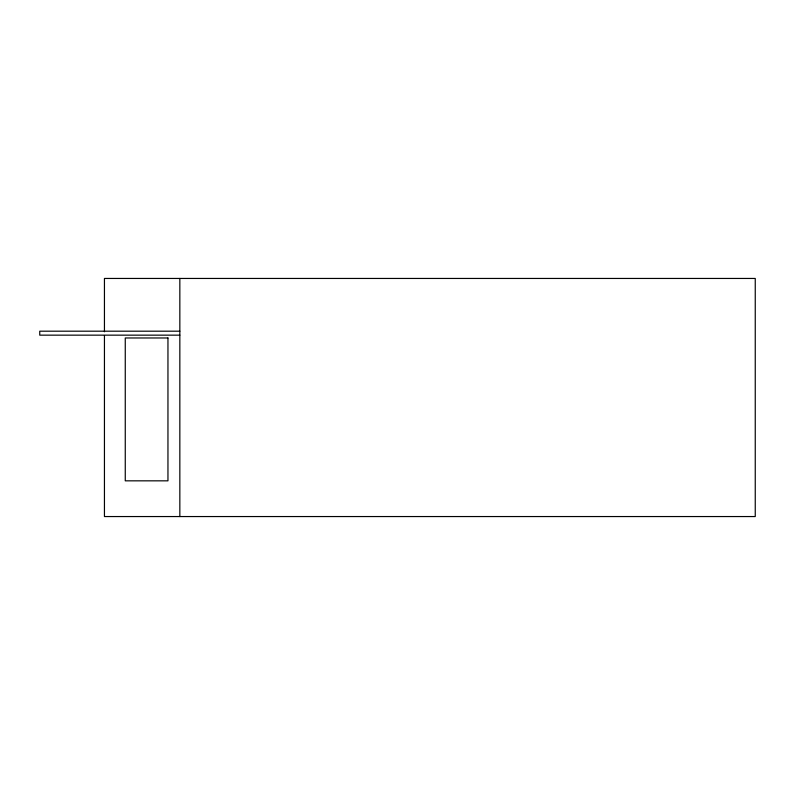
<?xml version="1.0" encoding="UTF-8"?>
<svg xmlns="http://www.w3.org/2000/svg" width="795" height="795" viewBox="0 0 795 795"><rect width="100%" height="100%" fill="white"/><g stroke="black" fill="none" stroke-linecap="round" stroke-linejoin="round"><path stroke-width="1.19" d="M179.839 331.187L39.75 331.187L39.75 335.152L179.839 335.152M179.839 278.449L179.839 516.551M104.443 331.773L104.443 278.449L755.25 278.449L755.25 516.551L104.443 516.551L104.443 335.49M167.954 337.974L125.262 337.974L125.262 480.836L167.954 480.836L167.954 337.974"/></g></svg>
